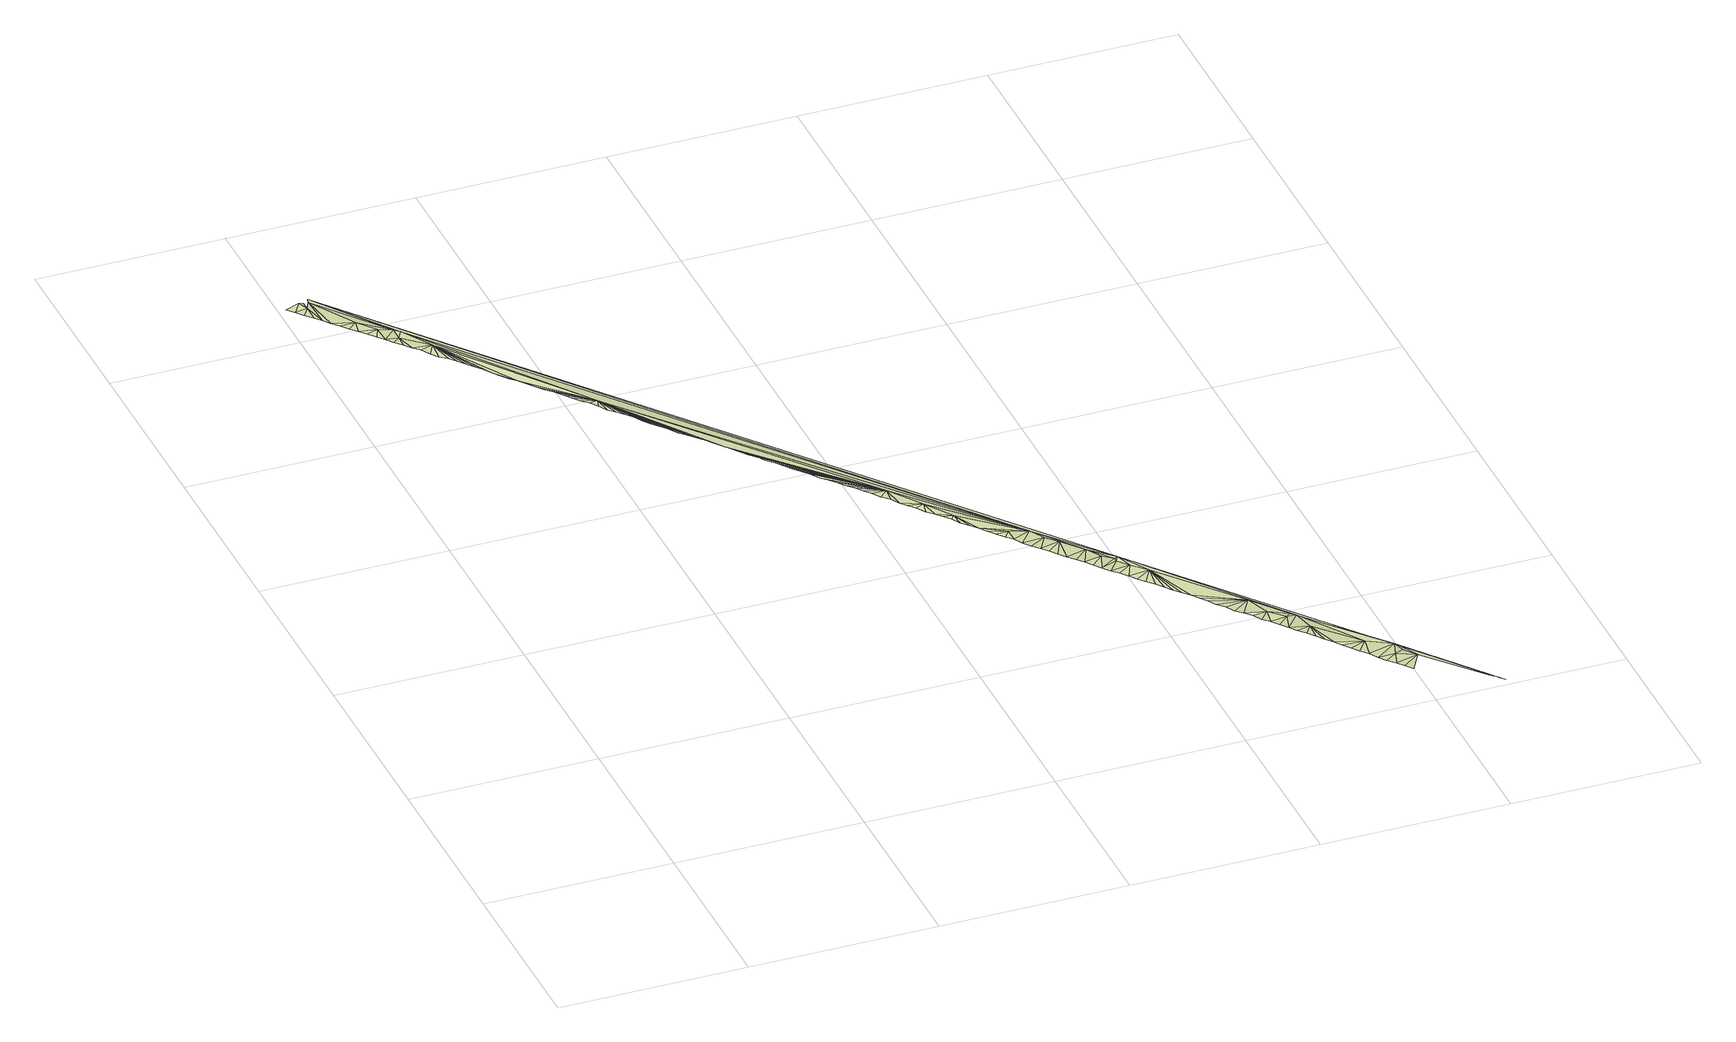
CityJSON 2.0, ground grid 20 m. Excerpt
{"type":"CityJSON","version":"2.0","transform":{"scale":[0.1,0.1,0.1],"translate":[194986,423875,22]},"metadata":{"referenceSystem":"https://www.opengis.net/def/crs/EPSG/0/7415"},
"CityObjects":{
"landuse1":{"type":"LandUse","attributes":{"3df_class":"Terrain","bgt_fysiekvoorkomen":"erf","bgt_status":"bestaand","identificatienamespace":"NL.IMGeo","onbegroeidterreindeeloptalud":"false","relatievehoogteligging":0,"aantal_punten":0},"geometry":[{"type":"MultiSurface","lod":"1","boundaries":[[[0,1,2]],[[3,2,4]],[[3,0,2]],[[5,3,4]],[[5,6,3]],[[0,3,7]],[[3,6,8]],[[6,9,8]],[[9,10,8]],[[11,10,9]],[[11,12,10]],[[12,13,10]],[[8,14,15]],[[13,16,17]],[[13,17,10]],[[10,14,8]],[[16,18,17]],[[17,18,19]],[[17,14,10]],[[14,20,15]],[[19,21,22]],[[19,14,17]],[[23,22,21]],[[14,19,22]],[[23,24,22]],[[22,20,14]],[[22,24,25]],[[26,25,24]],[[25,20,22]],[[26,27,25]],[[27,28,25]],[[28,29,25]],[[29,30,25]],[[31,25,30]],[[32,25,31]],[[33,25,32]],[[34,25,33]],[[34,35,25]],[[20,25,36]],[[34,37,35]],[[37,38,35]],[[38,39,35]],[[39,40,35]],[[35,36,25]],[[35,40,41]],[[35,41,36]],[[41,42,36]],[[42,43,36]],[[43,44,36]],[[45,36,44]],[[46,36,45]],[[47,36,46]],[[48,36,47]],[[49,36,48]],[[20,50,15]],[[51,36,49]],[[52,36,51]],[[53,36,52]],[[54,36,53]],[[55,36,54]],[[56,36,55]],[[57,36,56]],[[36,57,58]],[[58,59,36]],[[59,60,36]],[[36,60,61]],[[36,61,62]],[[36,62,63]],[[50,20,36]],[[36,63,64]],[[64,63,65]],[[64,65,66]],[[64,66,67]],[[68,64,67]],[[69,64,68]],[[64,69,70]],[[64,70,71]],[[64,71,72]],[[64,72,73]],[[64,73,74]],[[64,74,75]],[[50,76,15]],[[64,75,77]],[[64,77,78]],[[50,36,64]],[[79,64,78]],[[80,64,79]],[[81,64,80]],[[82,64,81]],[[83,64,82]],[[84,64,83]],[[85,64,84]],[[86,64,85]],[[86,85,87]],[[86,87,88]],[[86,88,89]],[[86,89,90]],[[91,86,90]],[[91,90,92]],[[91,92,93]],[[91,93,94]],[[95,91,94]],[[50,64,86]],[[96,91,95]],[[50,86,91]],[[97,96,98]],[[50,91,96]],[[99,97,98]],[[99,100,97]],[[100,101,97]],[[97,50,96]],[[101,50,97]],[[102,50,101]],[[103,104,102]],[[105,104,103]],[[104,50,102]],[[106,107,105]],[[108,107,106]],[[105,107,104]],[[109,107,108]],[[110,50,104]],[[110,109,111]],[[110,107,109]],[[110,111,112]],[[110,104,107]],[[112,113,114]],[[113,115,114]],[[110,76,50]],[[110,112,114]],[[116,117,115]],[[114,115,118]],[[119,120,116]],[[115,117,118]],[[114,118,110]],[[121,120,119]],[[116,120,117]],[[110,118,76]],[[118,117,76]],[[122,123,121]],[[117,120,76]],[[124,123,122]],[[120,121,123]],[[125,123,124]],[[120,123,76]],[[126,123,125]],[[127,123,126]],[[128,123,127]],[[129,123,128]],[[129,130,123]],[[123,131,76]],[[129,132,130]],[[132,133,130]],[[133,134,130]],[[134,135,130]],[[135,136,130]],[[136,137,130]],[[137,138,139]],[[123,130,131]],[[138,140,139]],[[130,137,139]],[[140,141,139]],[[142,143,141]],[[141,143,139]],[[143,142,144]],[[139,145,130]],[[146,147,144]],[[145,139,143]],[[148,147,146]],[[144,131,143]],[[130,145,131]],[[149,147,148]],[[147,131,144]],[[150,147,149]],[[145,143,131]],[[150,151,147]],[[131,152,76]],[[151,153,147]],[[147,153,131]],[[154,153,151]],[[155,153,154]],[[156,153,155]],[[157,153,156]],[[153,158,131]],[[159,160,161]],[[159,158,157]],[[153,157,158]],[[162,161,160]],[[161,158,159]],[[163,162,164]],[[163,161,162]],[[163,164,165]],[[166,158,161]],[[163,166,161]],[[158,152,131]],[[163,158,166]],[[167,158,163]]]}]}
},
"vertices":[
[17,1047,14],[3,1045,11],[10,1038,11],[22,1037,13],[16,1030,11],[23,1022,11],[29,1015,11],[22,1047,13],[27,1047,13],[35,1007,11],[57,997,13],[42,999,11],[48,991,11],[55,984,11],[87,972,12],[27,1048,16],[61,976,11],[72,977,13],[68,968,11],[74,961,11],[92,967,12],[80,953,11],[87,957,12],[87,945,11],[93,937,11],[112,932,13],[100,930,11],[106,922,10],[112,914,10],[119,907,11],[125,899,11],[131,891,11],[138,883,11],[144,876,11],[150,868,10],[168,848,9],[227,783,11],[156,860,10],[162,852,10],[169,845,10],[175,837,10],[181,829,10],[187,821,10],[194,814,10],[200,806,10],[206,798,10],[212,790,10],[219,783,10],[225,775,10],[231,767,9],[537,418,7],[237,759,10],[244,752,10],[250,744,10],[256,736,9],[262,728,9],[268,721,9],[275,713,9],[281,705,8],[287,697,9],[293,690,9],[300,682,9],[306,674,9],[312,666,9],[432,533,9],[318,659,9],[325,651,8],[331,643,8],[337,635,9],[343,628,8],[350,620,8],[356,612,8],[362,604,8],[368,597,8],[374,589,8],[381,581,7],[599,341,9],[387,573,8],[393,566,8],[399,558,8],[406,550,8],[412,542,8],[418,535,8],[424,527,7],[431,519,8],[437,511,7],[457,498,9],[443,504,7],[449,496,7],[456,488,6],[462,480,7],[477,468,9],[468,473,7],[474,465,7],[480,457,6],[487,449,6],[493,442,6],[517,423,8],[499,434,6],[505,426,6],[512,418,6],[518,411,6],[524,403,5],[530,395,5],[547,403,6],[537,387,5],[543,380,5],[557,388,8],[549,372,5],[555,364,5],[577,368,6],[562,356,5],[568,349,5],[574,341,5],[587,353,5],[580,333,5],[586,325,5],[597,338,6],[597,343,6],[593,318,5],[607,328,5],[599,310,5],[605,302,5],[622,313,5],[611,295,5],[618,287,5],[624,279,5],[630,271,5],[636,264,5],[643,256,5],[692,228,5],[727,188,3],[649,248,5],[655,240,5],[661,233,4],[668,225,4],[674,217,3],[680,209,4],[687,201,4],[702,203,4],[693,193,3],[699,185,4],[706,178,3],[717,188,4],[712,170,3],[722,193,3],[718,162,3],[732,164,4],[725,154,3],[731,146,3],[737,138,3],[744,130,3],[877,9,1],[772,119,4],[750,123,2],[756,115,2],[762,107,2],[769,99,2],[797,104,4],[775,91,1],[781,83,1],[792,89,3],[788,75,1],[812,79,3],[794,68,1],[800,60,1],[802,94,2],[867,19,1]
]}
